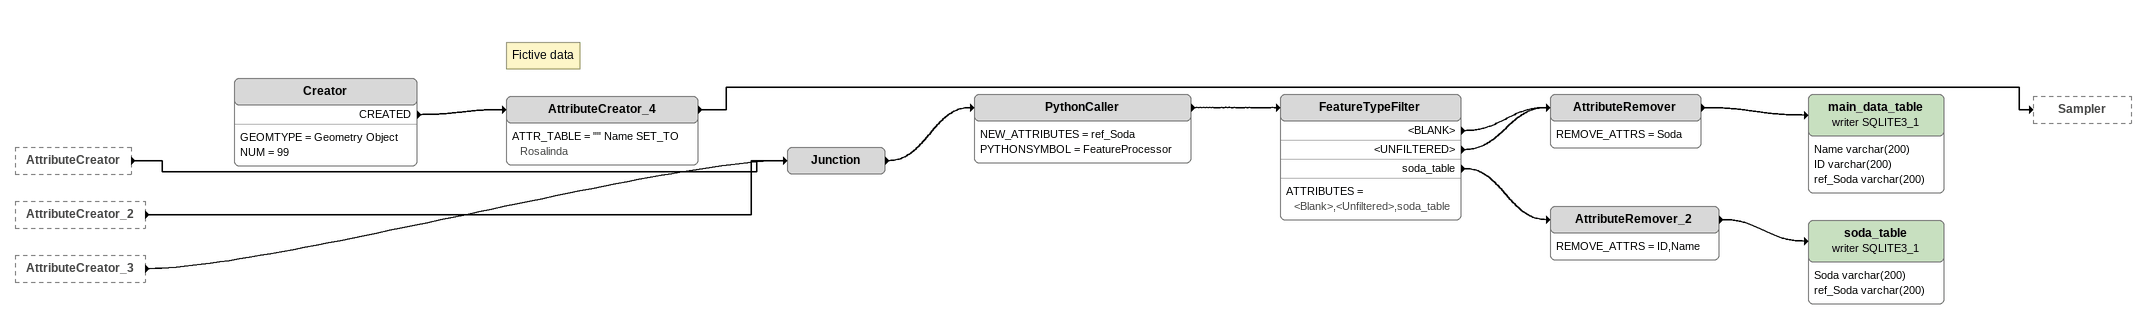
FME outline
AttributeCreator [outside]
    -> Junction
AttributeCreator_2 [outside]
    -> Junction
AttributeCreator_3 [outside]
    -> Junction
Creator
    GEOMTYPE = Geometry Object
    NUM = 99
    CREATED -> AttributeCreator_4
Note: Fictive data
AttributeCreator_4
    ATTR_TABLE = "" Name SET_TO Rosalinda
    -> Sampler
Junction
    -> PythonCaller
PythonCaller
    NEW_ATTRIBUTES = ref_Soda
    PYTHONSYMBOL = FeatureProcessor
    -> FeatureTypeFilter
FeatureTypeFilter
    ATTRIBUTES = <Blank>,<Unfiltered>,soda_table
    <BLANK> -> AttributeRemover
    <UNFILTERED> -> AttributeRemover
    soda_table -> AttributeRemover_2
AttributeRemover
    REMOVE_ATTRS = Soda
    -> main_data_table (writer SQLITE3_1)
main_data_table (writer SQLITE3_1)
    attributes: Name varchar(200), ID varchar(200), ref_Soda varchar(200)
AttributeRemover_2
    REMOVE_ATTRS = ID,Name
    -> soda_table (writer SQLITE3_1)
soda_table (writer SQLITE3_1)
    attributes: Soda varchar(200), ref_Soda varchar(200)
